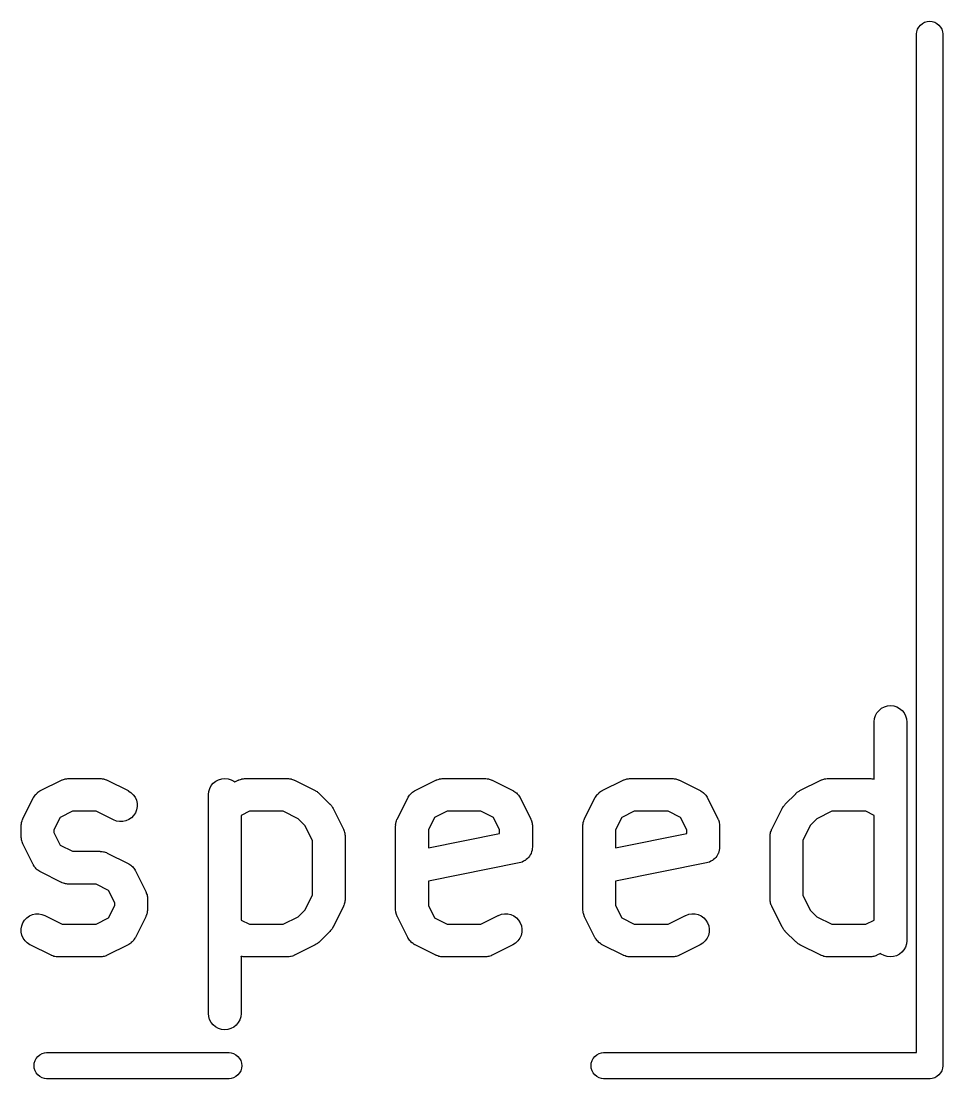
# Model space of a CAD drawing. Extents: x 20 to 116, y -135 to -16.
# Drawn here: x 68.711 to 72.93, y -63.515 to -58.675 of the extents above; entities that cross this region are included whole.
import ezdxf

# ---------------------------------------------------------------- set-up
doc = ezdxf.new("R2010")
doc.units = 0
doc.layers.add('BLACK', color=7, linetype='CONTINUOUS')

msp = doc.modelspace()

# ---------------------------------------------------------------- linework, layer by layer
at = {"layer": 'BLACK', "linetype": 'Continuous'}
for p, q in [((72.8109, -58.7232), (72.8143, -58.7119)), ((72.8143, -58.7119), (72.8199, -58.7015)), ((72.8199, -58.7015), (72.8274, -58.6924)), ((72.8274, -58.6924), (72.8365, -58.6849)), ((72.8365, -58.6849), (72.8469, -58.6793)), ((72.8469, -58.6793), (72.8582, -58.6759)), ((72.8582, -58.6759), (72.87, -58.6747)), ((72.87, -58.6747), (72.8818, -58.6759)), ((72.8818, -58.6759), (72.8931, -58.6793)), ((72.8931, -58.6793), (72.9035, -58.6849)), ((72.9035, -58.6849), (72.9126, -58.6924)), ((72.9126, -58.6924), (72.9201, -58.7015)), ((72.9201, -58.7015), (72.9257, -58.7119)), ((72.9257, -58.7119), (72.9291, -58.7232)), ((72.81, -58.7321), (72.8109, -58.7232)), ((72.81, -63.395), (72.81, -58.7321)), ((72.9291, -58.7232), (72.93, -58.7321)), ((72.93, -58.7321), (72.93, -63.4521)), ((72.6494, -61.8196), (72.6624, -61.8128)), ((72.6624, -61.8128), (72.6764, -61.8087)), ((72.6764, -61.8087), (72.691, -61.8074)), ((72.691, -61.8074), (72.7056, -61.8089)), ((72.7056, -61.8089), (72.7195, -61.8132)), ((72.7195, -61.8132), (72.7324, -61.8202)), ((72.6171, -61.8668), (72.6215, -61.8528)), ((72.6215, -61.8528), (72.6286, -61.84)), ((72.6286, -61.84), (72.638, -61.8288)), ((72.638, -61.8288), (72.6494, -61.8196)), ((72.7324, -61.8202), (72.7437, -61.8295)), ((72.7437, -61.8295), (72.7529, -61.8409)), ((72.7529, -61.8409), (72.7598, -61.8538)), ((72.7598, -61.8538), (72.764, -61.8678)), ((72.6155, -61.8813), (72.6171, -61.8668)), ((72.6155, -61.8824), (72.6155, -61.8813)), ((72.6155, -62.1435), (72.6155, -61.8824)), ((72.764, -61.8678), (72.7655, -61.8824)), ((72.7655, -61.8824), (72.7655, -62.8824)), ((68.7998, -62.1963), (68.895, -62.1486)), ((68.895, -62.1486), (68.896, -62.1482)), ((68.896, -62.1482), (68.898, -62.1474)), ((68.898, -62.1474), (68.9, -62.1464)), ((68.9, -62.1464), (68.9049, -62.1449)), ((68.9049, -62.1449), (68.9097, -62.1431)), ((68.9097, -62.1431), (68.9119, -62.1428)), ((68.9119, -62.1428), (68.914, -62.1421)), ((68.914, -62.1421), (68.9191, -62.1416)), ((68.9191, -62.1416), (68.9242, -62.1408)), ((68.9242, -62.1408), (68.9264, -62.1409)), ((68.9264, -62.1409), (68.9286, -62.1407)), ((68.9286, -62.1407), (69.0714, -62.1407)), ((69.0714, -62.1407), (69.0725, -62.1407)), ((69.0725, -62.1407), (69.0747, -62.141)), ((69.0747, -62.141), (69.0769, -62.1409)), ((69.0769, -62.1409), (69.0819, -62.1418)), ((69.0819, -62.1418), (69.087, -62.1424)), ((69.087, -62.1424), (69.0891, -62.143)), ((69.0891, -62.143), (69.0913, -62.1434)), ((69.0913, -62.1434), (69.0961, -62.1452)), ((69.0961, -62.1452), (69.101, -62.1468)), ((69.101, -62.1468), (69.1029, -62.1478)), ((69.1029, -62.1478), (69.105, -62.1486)), ((69.105, -62.1486), (69.2002, -62.1963)), ((69.5904, -62.1621), (69.6018, -62.153)), ((69.6018, -62.153), (69.6148, -62.1462)), ((69.6148, -62.1462), (69.6288, -62.142)), ((69.6288, -62.142), (69.6434, -62.1407)), ((69.6434, -62.1407), (69.6579, -62.1422)), ((69.6579, -62.1422), (69.6719, -62.1466)), ((69.6719, -62.1466), (69.6848, -62.1535)), ((69.6885, -62.1566), (69.7046, -62.1486)), ((69.7046, -62.1486), (69.7055, -62.1482)), ((69.7055, -62.1482), (69.7076, -62.1474)), ((69.7076, -62.1474), (69.7095, -62.1464)), ((69.7095, -62.1464), (69.7144, -62.1449)), ((69.7144, -62.1449), (69.7192, -62.1431)), ((69.7192, -62.1431), (69.7214, -62.1428)), ((69.7214, -62.1428), (69.7235, -62.1421)), ((69.7235, -62.1421), (69.7286, -62.1416)), ((69.7286, -62.1416), (69.7337, -62.1408)), ((69.7337, -62.1408), (69.7359, -62.1409)), ((69.7359, -62.1409), (69.7381, -62.1407)), ((69.7381, -62.1407), (69.9286, -62.1407)), ((69.9286, -62.1407), (69.9296, -62.1407)), ((69.9296, -62.1407), (69.9318, -62.141)), ((69.9318, -62.141), (69.934, -62.1409)), ((69.934, -62.1409), (69.9391, -62.1418)), ((69.9391, -62.1418), (69.9442, -62.1424)), ((69.9442, -62.1424), (69.9463, -62.143)), ((69.9463, -62.143), (69.9484, -62.1434)), ((69.9484, -62.1434), (69.9532, -62.1452)), ((69.9532, -62.1452), (69.9581, -62.1468)), ((69.9581, -62.1468), (69.9601, -62.1478)), ((69.9601, -62.1478), (69.9621, -62.1486)), ((69.9621, -62.1486), (70.0573, -62.1963)), ((70.5141, -62.1963), (70.6093, -62.1486)), ((70.6093, -62.1486), (70.6103, -62.1482)), ((70.6103, -62.1482), (70.6123, -62.1474)), ((70.6123, -62.1474), (70.6143, -62.1464)), ((70.6143, -62.1464), (70.6192, -62.1449)), ((70.6192, -62.1449), (70.624, -62.1431)), ((70.624, -62.1431), (70.6262, -62.1428)), ((70.6262, -62.1428), (70.6283, -62.1421)), ((70.6283, -62.1421), (70.6334, -62.1416)), ((70.6334, -62.1416), (70.6385, -62.1408)), ((70.6385, -62.1408), (70.6407, -62.1409)), ((70.6407, -62.1409), (70.6429, -62.1407)), ((70.6429, -62.1407), (70.8333, -62.1407)), ((70.8333, -62.1407), (70.8344, -62.1407)), ((70.8344, -62.1407), (70.8366, -62.141)), ((70.8366, -62.141), (70.8388, -62.1409)), ((70.8388, -62.1409), (70.8438, -62.1418)), ((70.8438, -62.1418), (70.8489, -62.1424)), ((70.8489, -62.1424), (70.851, -62.143)), ((70.851, -62.143), (70.8532, -62.1434)), ((70.8532, -62.1434), (70.858, -62.1452)), ((70.858, -62.1452), (70.8629, -62.1468)), ((70.8629, -62.1468), (70.8648, -62.1478)), ((70.8648, -62.1478), (70.8669, -62.1486)), ((70.8669, -62.1486), (70.9621, -62.1963)), ((71.3712, -62.1963), (71.4665, -62.1486)), ((71.4665, -62.1486), (71.4674, -62.1482)), ((71.4674, -62.1482), (71.4695, -62.1474)), ((71.4695, -62.1474), (71.4714, -62.1464)), ((71.4714, -62.1464), (71.4763, -62.1449)), ((71.4763, -62.1449), (71.4811, -62.1431)), ((71.4811, -62.1431), (71.4833, -62.1428)), ((71.4833, -62.1428), (71.4854, -62.1421)), ((71.4854, -62.1421), (71.4905, -62.1416)), ((71.4905, -62.1416), (71.4956, -62.1408)), ((71.4956, -62.1408), (71.4978, -62.1409)), ((71.4978, -62.1409), (71.5, -62.1407)), ((71.5, -62.1407), (71.6905, -62.1407)), ((71.6905, -62.1407), (71.6915, -62.1407)), ((71.6915, -62.1407), (71.6937, -62.141)), ((71.6937, -62.141), (71.6959, -62.1409)), ((71.6959, -62.1409), (71.701, -62.1418)), ((71.701, -62.1418), (71.7061, -62.1424)), ((71.7061, -62.1424), (71.7082, -62.143)), ((71.7082, -62.143), (71.7103, -62.1434)), ((71.7103, -62.1434), (71.7151, -62.1452)), ((71.7151, -62.1452), (71.72, -62.1468)), ((71.72, -62.1468), (71.722, -62.1478)), ((71.722, -62.1478), (71.724, -62.1486)), ((71.724, -62.1486), (71.8193, -62.1963)), ((72.276, -62.1963), (72.3712, -62.1486)), ((72.3712, -62.1486), (72.3722, -62.1482)), ((72.3722, -62.1482), (72.3742, -62.1474)), ((72.3742, -62.1474), (72.3762, -62.1464)), ((72.3762, -62.1464), (72.3811, -62.1449)), ((72.3811, -62.1449), (72.3859, -62.1431)), ((72.3859, -62.1431), (72.3881, -62.1428)), ((72.3881, -62.1428), (72.3902, -62.1421)), ((72.3902, -62.1421), (72.3953, -62.1416)), ((72.3953, -62.1416), (72.4004, -62.1408)), ((72.4004, -62.1408), (72.4026, -62.1409)), ((72.4026, -62.1409), (72.4048, -62.1407)), ((72.4048, -62.1407), (72.5952, -62.1407)), ((72.5952, -62.1407), (72.5963, -62.1407)), ((72.5963, -62.1407), (72.5985, -62.141)), ((72.5985, -62.141), (72.6007, -62.1409)), ((72.6007, -62.1409), (72.6057, -62.1418)), ((72.6057, -62.1418), (72.6108, -62.1424)), ((72.6108, -62.1424), (72.6129, -62.143)), ((72.6129, -62.143), (72.6151, -62.1434)), ((72.6151, -62.1434), (72.6155, -62.1435)), ((68.7874, -62.204), (68.7922, -62.201)), ((68.7922, -62.201), (68.7969, -62.1978)), ((68.7969, -62.1978), (68.7984, -62.1971)), ((68.7984, -62.1971), (68.7998, -62.1963)), ((69.2002, -62.1963), (69.2011, -62.1967)), ((69.2011, -62.1967), (69.2134, -62.2047)), ((69.5679, -62.2147), (69.5695, -62.2001)), ((69.5695, -62.2001), (69.5739, -62.1862)), ((69.5739, -62.1862), (69.581, -62.1733)), ((69.581, -62.1733), (69.5904, -62.1621)), ((69.6848, -62.1535), (69.6885, -62.1566)), ((70.0573, -62.1963), (70.0583, -62.1967)), ((70.0583, -62.1967), (70.0618, -62.199)), ((70.0618, -62.199), (70.0655, -62.201)), ((70.0655, -62.201), (70.0679, -62.203)), ((70.5017, -62.204), (70.5065, -62.201)), ((70.5065, -62.201), (70.5112, -62.1978)), ((70.5112, -62.1978), (70.5127, -62.1971)), ((70.5127, -62.1971), (70.5141, -62.1963)), ((70.9621, -62.1963), (70.963, -62.1967)), ((70.963, -62.1967), (70.9644, -62.1976)), ((70.9644, -62.1976), (70.9659, -62.1983)), ((70.9659, -62.1983), (70.9705, -62.2016)), ((70.9705, -62.2016), (70.9753, -62.2047)), ((71.3588, -62.204), (71.3637, -62.201)), ((71.3637, -62.201), (71.3684, -62.1978)), ((71.3684, -62.1978), (71.3699, -62.1971)), ((71.3699, -62.1971), (71.3712, -62.1963)), ((71.8193, -62.1963), (71.8202, -62.1967)), ((71.8202, -62.1967), (71.8216, -62.1976)), ((71.8216, -62.1976), (71.823, -62.1983)), ((71.823, -62.1983), (71.8277, -62.2016)), ((71.8277, -62.2016), (71.8325, -62.2047)), ((72.2662, -62.2024), (72.2687, -62.2004)), ((72.2687, -62.2004), (72.2724, -62.1985)), ((72.2724, -62.1985), (72.276, -62.1963)), ((68.7186, -62.325), (68.7663, -62.2298)), ((68.7663, -62.2298), (68.7667, -62.2289)), ((68.7667, -62.2289), (68.7676, -62.2275)), ((68.7676, -62.2275), (68.7683, -62.226)), ((68.7683, -62.226), (68.7716, -62.2214)), ((68.7716, -62.2214), (68.7747, -62.2166)), ((68.7747, -62.2166), (68.7758, -62.2154)), ((68.7758, -62.2154), (68.7768, -62.2141)), ((68.7768, -62.2141), (68.7809, -62.2102)), ((68.7809, -62.2102), (68.7849, -62.2061)), ((68.7849, -62.2061), (68.7862, -62.2052)), ((68.7862, -62.2052), (68.7874, -62.204)), ((69.2134, -62.2047), (69.2239, -62.2149)), ((69.2239, -62.2149), (69.2322, -62.2269)), ((69.2322, -62.2269), (69.2381, -62.2404)), ((69.2381, -62.2404), (69.2412, -62.2547)), ((69.5679, -62.2157), (69.5679, -62.2147)), ((69.5679, -63.2157), (69.5679, -62.2157)), ((70.0679, -62.203), (70.0706, -62.2047)), ((70.0706, -62.2047), (70.0736, -62.2076)), ((70.0736, -62.2076), (70.0768, -62.2103)), ((70.0768, -62.2103), (70.1245, -62.2579)), ((70.4329, -62.325), (70.4805, -62.2298)), ((70.4805, -62.2298), (70.481, -62.2289)), ((70.481, -62.2289), (70.4819, -62.2275)), ((70.4819, -62.2275), (70.4826, -62.226)), ((70.4826, -62.226), (70.4859, -62.2214)), ((70.4859, -62.2214), (70.489, -62.2166)), ((70.489, -62.2166), (70.4901, -62.2154)), ((70.4901, -62.2154), (70.491, -62.2141)), ((70.491, -62.2141), (70.4952, -62.2102)), ((70.4952, -62.2102), (70.4992, -62.2061)), ((70.4992, -62.2061), (70.5005, -62.2052)), ((70.5005, -62.2052), (70.5017, -62.204)), ((70.9753, -62.2047), (70.9765, -62.2058)), ((70.9765, -62.2058), (70.9778, -62.2068)), ((70.9778, -62.2068), (70.9817, -62.2109)), ((70.9817, -62.2109), (70.9858, -62.2149)), ((70.9858, -62.2149), (70.9867, -62.2162)), ((70.9867, -62.2162), (70.9879, -62.2174)), ((70.9879, -62.2174), (70.9909, -62.2222)), ((70.9909, -62.2222), (70.9941, -62.2269)), ((70.9941, -62.2269), (70.9948, -62.2284)), ((70.9948, -62.2284), (70.9957, -62.2298)), ((70.9957, -62.2298), (71.0433, -62.325)), ((71.2901, -62.325), (71.3377, -62.2298)), ((71.3377, -62.2298), (71.3382, -62.2289)), ((71.3382, -62.2289), (71.339, -62.2275)), ((71.339, -62.2275), (71.3397, -62.226)), ((71.3397, -62.226), (71.343, -62.2214)), ((71.343, -62.2214), (71.3461, -62.2166)), ((71.3461, -62.2166), (71.3472, -62.2154)), ((71.3472, -62.2154), (71.3482, -62.2141)), ((71.3482, -62.2141), (71.3523, -62.2102)), ((71.3523, -62.2102), (71.3563, -62.2061)), ((71.3563, -62.2061), (71.3576, -62.2052)), ((71.3576, -62.2052), (71.3588, -62.204)), ((71.8325, -62.2047), (71.8336, -62.2058)), ((71.8336, -62.2058), (71.835, -62.2068)), ((71.835, -62.2068), (71.8389, -62.2109)), ((71.8389, -62.2109), (71.843, -62.2149)), ((71.843, -62.2149), (71.8439, -62.2162)), ((71.8439, -62.2162), (71.845, -62.2174)), ((71.845, -62.2174), (71.848, -62.2222)), ((71.848, -62.2222), (71.8513, -62.2269)), ((71.8513, -62.2269), (71.8519, -62.2284)), ((71.8519, -62.2284), (71.8528, -62.2298)), ((71.8528, -62.2298), (71.9004, -62.325)), ((72.2089, -62.2579), (72.2565, -62.2103)), ((72.2565, -62.2103), (72.2572, -62.2096)), ((72.2572, -62.2096), (72.2605, -62.2069)), ((72.2605, -62.2069), (72.2636, -62.204)), ((72.2636, -62.204), (72.2662, -62.2024)), ((68.9463, -62.2907), (68.8892, -62.3192)), ((69.0537, -62.2907), (68.9463, -62.2907)), ((69.1331, -62.3304), (69.0537, -62.2907)), ((69.2335, -62.2973), (69.2256, -62.3097)), ((69.2388, -62.2837), (69.2335, -62.2973)), ((69.2414, -62.2693), (69.2388, -62.2837)), ((69.2412, -62.2547), (69.2414, -62.2693)), ((69.7558, -62.2907), (69.7179, -62.3097)), ((69.9109, -62.2907), (69.7558, -62.2907)), ((69.9794, -62.325), (69.9109, -62.2907)), ((70.1245, -62.2579), (70.1252, -62.2587)), ((70.1252, -62.2587), (70.1278, -62.262)), ((70.1278, -62.262), (70.1307, -62.265)), ((70.1307, -62.265), (70.1324, -62.2677)), ((70.1324, -62.2677), (70.1343, -62.2701)), ((70.1343, -62.2701), (70.1363, -62.2738)), ((70.1363, -62.2738), (70.1385, -62.2774)), ((70.1385, -62.2774), (70.1861, -62.3726)), ((70.6606, -62.2907), (70.6035, -62.3192)), ((70.8156, -62.2907), (70.6606, -62.2907)), ((70.8727, -62.3192), (70.8156, -62.2907)), ((71.5177, -62.2907), (71.4607, -62.3192)), ((71.6728, -62.2907), (71.5177, -62.2907)), ((71.7298, -62.3192), (71.6728, -62.2907)), ((72.1472, -62.3726), (72.1948, -62.2774)), ((72.1948, -62.2774), (72.1953, -62.2765)), ((72.1953, -62.2765), (72.1976, -62.2729)), ((72.1976, -62.2729), (72.1996, -62.2692)), ((72.1996, -62.2692), (72.2016, -62.2668)), ((72.2016, -62.2668), (72.2033, -62.2642)), ((72.2033, -62.2642), (72.2062, -62.2612)), ((72.2062, -62.2612), (72.2089, -62.2579)), ((72.4225, -62.2907), (72.3539, -62.325)), ((72.5775, -62.2907), (72.4225, -62.2907)), ((72.6155, -62.3097), (72.5775, -62.2907)), ((68.7118, -62.3481), (68.7124, -62.343)), ((68.7124, -62.343), (68.713, -62.3409)), ((68.713, -62.3409), (68.7134, -62.3387)), ((68.7134, -62.3387), (68.7152, -62.3339)), ((68.7152, -62.3339), (68.7168, -62.329)), ((68.7168, -62.329), (68.7178, -62.3271)), ((68.7178, -62.3271), (68.7186, -62.325)), ((68.8892, -62.3192), (68.8607, -62.3763)), ((69.1468, -62.3357), (69.1331, -62.3304)), ((69.1612, -62.3381), (69.1468, -62.3357)), ((69.1759, -62.3378), (69.1612, -62.3381)), ((69.1901, -62.3346), (69.1759, -62.3378)), ((69.2035, -62.3287), (69.1901, -62.3346)), ((69.2155, -62.3202), (69.2035, -62.3287)), ((69.2256, -62.3097), (69.2155, -62.3202)), ((69.7179, -62.3097), (69.7179, -62.7884)), ((70.0098, -62.3554), (69.9794, -62.325)), ((70.4261, -62.3481), (70.4266, -62.343)), ((70.4266, -62.343), (70.4273, -62.3409)), ((70.4273, -62.3409), (70.4277, -62.3387)), ((70.4277, -62.3387), (70.4295, -62.3339)), ((70.4295, -62.3339), (70.4311, -62.329)), ((70.4311, -62.329), (70.4321, -62.3271)), ((70.4321, -62.3271), (70.4329, -62.325)), ((70.6035, -62.3192), (70.575, -62.3763)), ((70.9012, -62.3763), (70.8727, -62.3192)), ((71.0433, -62.325), (71.0437, -62.326)), ((71.0437, -62.326), (71.0445, -62.328)), ((71.0445, -62.328), (71.0455, -62.33)), ((71.0455, -62.33), (71.047, -62.3349)), ((71.047, -62.3349), (71.0488, -62.3397)), ((71.0488, -62.3397), (71.0491, -62.3419)), ((71.0491, -62.3419), (71.0498, -62.344)), ((71.0498, -62.344), (71.0503, -62.3491)), ((71.2832, -62.3481), (71.2838, -62.343)), ((71.2838, -62.343), (71.2844, -62.3409)), ((71.2844, -62.3409), (71.2848, -62.3387)), ((71.2848, -62.3387), (71.2867, -62.3339)), ((71.2867, -62.3339), (71.2882, -62.329)), ((71.2882, -62.329), (71.2893, -62.3271)), ((71.2893, -62.3271), (71.2901, -62.325)), ((71.4607, -62.3192), (71.4321, -62.3763)), ((71.7583, -62.3763), (71.7298, -62.3192)), ((71.9004, -62.325), (71.9009, -62.326)), ((71.9009, -62.326), (71.9016, -62.328)), ((71.9016, -62.328), (71.9027, -62.33)), ((71.9027, -62.33), (71.9042, -62.3349)), ((71.9042, -62.3349), (71.9059, -62.3397)), ((71.9059, -62.3397), (71.9063, -62.3419)), ((71.9063, -62.3419), (71.9069, -62.344)), ((71.9069, -62.344), (71.9074, -62.3491)), ((72.3539, -62.325), (72.3235, -62.3554)), ((72.6155, -62.7884), (72.6155, -62.3097)), ((68.7107, -62.3575), (68.711, -62.3553)), ((68.7107, -62.3586), (68.7107, -62.3575)), ((68.7107, -62.4062), (68.7107, -62.3586)), ((68.7109, -62.3531), (68.7118, -62.3481)), ((68.711, -62.3553), (68.7109, -62.3531)), ((68.8607, -62.3763), (68.8607, -62.3885)), ((68.8607, -62.3885), (68.8892, -62.4455)), ((70.044, -62.4239), (70.0098, -62.3554)), ((70.1861, -62.3726), (70.1866, -62.3736)), ((70.1866, -62.3736), (70.1874, -62.3757)), ((70.1874, -62.3757), (70.1884, -62.3776)), ((70.1884, -62.3776), (70.1899, -62.3825)), ((70.1899, -62.3825), (70.1916, -62.3873)), ((70.1916, -62.3873), (70.192, -62.3895)), ((70.192, -62.3895), (70.1926, -62.3916)), ((70.1926, -62.3916), (70.1931, -62.3967)), ((70.425, -62.3575), (70.4253, -62.3553)), ((70.425, -62.3586), (70.425, -62.3575)), ((70.425, -62.7395), (70.425, -62.3586)), ((70.4252, -62.3531), (70.4261, -62.3481)), ((70.4253, -62.3553), (70.4252, -62.3531)), ((70.575, -62.3763), (70.575, -62.4576)), ((70.575, -62.4576), (70.9012, -62.3923)), ((70.9012, -62.3923), (70.9012, -62.3763)), ((71.0503, -62.3491), (71.0511, -62.3542)), ((71.0511, -62.3542), (71.051, -62.3564)), ((71.051, -62.3564), (71.0512, -62.3586)), ((71.0512, -62.3586), (71.0512, -62.4538)), ((71.2821, -62.3575), (71.2824, -62.3553)), ((71.2821, -62.3586), (71.2821, -62.3575)), ((71.2821, -62.7395), (71.2821, -62.3586)), ((71.2823, -62.3531), (71.2832, -62.3481)), ((71.2824, -62.3553), (71.2823, -62.3531)), ((71.4321, -62.3763), (71.4321, -62.4576)), ((71.4321, -62.4576), (71.7583, -62.3923)), ((71.7583, -62.3923), (71.7583, -62.3763)), ((71.9074, -62.3491), (71.9082, -62.3542)), ((71.9082, -62.3542), (71.9081, -62.3564)), ((71.9081, -62.3564), (71.9083, -62.3586)), ((71.9083, -62.3586), (71.9083, -62.4538)), ((72.1404, -62.3957), (72.1409, -62.3906)), ((72.1409, -62.3906), (72.1416, -62.3885)), ((72.1416, -62.3885), (72.142, -62.3863)), ((72.142, -62.3863), (72.1438, -62.3815)), ((72.1438, -62.3815), (72.1453, -62.3766)), ((72.1453, -62.3766), (72.1464, -62.3747)), ((72.1464, -62.3747), (72.1472, -62.3726)), ((72.3235, -62.3554), (72.2893, -62.4239)), ((68.7109, -62.4084), (68.7107, -62.4062)), ((68.7108, -62.4106), (68.7109, -62.4084)), ((68.7116, -62.4156), (68.7108, -62.4106)), ((68.7121, -62.4208), (68.7116, -62.4156)), ((68.7128, -62.4229), (68.7121, -62.4208)), ((68.7131, -62.4251), (68.7128, -62.4229)), ((68.7149, -62.4299), (68.7131, -62.4251)), ((68.7164, -62.4348), (68.7149, -62.4299)), ((68.7174, -62.4367), (68.7164, -62.4348)), ((68.7182, -62.4388), (68.7174, -62.4367)), ((68.7186, -62.4397), (68.7182, -62.4388)), ((68.7663, -62.535), (68.7186, -62.4397)), ((70.044, -62.6742), (70.044, -62.4239)), ((70.1931, -62.3967), (70.1939, -62.4018)), ((70.1939, -62.4018), (70.1938, -62.404)), ((70.1938, -62.404), (70.194, -62.4062)), ((70.194, -62.4062), (70.194, -62.6919)), ((72.1393, -62.4051), (72.1395, -62.4029)), ((72.1393, -62.4062), (72.1393, -62.4051)), ((72.1393, -62.6919), (72.1393, -62.4062)), ((72.1395, -62.4007), (72.1404, -62.3957)), ((72.1395, -62.4029), (72.1395, -62.4007)), ((72.2893, -62.4239), (72.2893, -62.6742)), ((68.8892, -62.4455), (68.9463, -62.474)), ((68.9463, -62.474), (69.0714, -62.474)), ((69.0714, -62.474), (69.0725, -62.4741)), ((69.0725, -62.4741), (69.0747, -62.4743)), ((69.0747, -62.4743), (69.0769, -62.4742)), ((69.0769, -62.4742), (69.0819, -62.4751)), ((69.0819, -62.4751), (69.087, -62.4757)), ((69.087, -62.4757), (69.0891, -62.4764)), ((69.0891, -62.4764), (69.0913, -62.4767)), ((69.0913, -62.4767), (69.0961, -62.4786)), ((69.0961, -62.4786), (69.101, -62.4801)), ((69.101, -62.4801), (69.1029, -62.4812)), ((69.1029, -62.4812), (69.105, -62.482)), ((69.105, -62.482), (69.2002, -62.5296)), ((71.0417, -62.4895), (71.0384, -62.4956)), ((71.0451, -62.4834), (71.0417, -62.4895)), ((71.0452, -62.483), (71.0451, -62.4834)), ((71.0454, -62.4827), (71.0452, -62.483)), ((71.0474, -62.4761), (71.0454, -62.4827)), ((71.0496, -62.4694), (71.0474, -62.4761)), ((71.0497, -62.4687), (71.0496, -62.4691)), ((71.0496, -62.4691), (71.0496, -62.4694)), ((71.0504, -62.4618), (71.0497, -62.4687)), ((71.0512, -62.4549), (71.0504, -62.4618)), ((71.0512, -62.4538), (71.0512, -62.4542)), ((71.0512, -62.4542), (71.0512, -62.4542)), ((71.0512, -62.4542), (71.0512, -62.4542)), ((71.0512, -62.4542), (71.0512, -62.4549)), ((71.8989, -62.4895), (71.8956, -62.4956)), ((71.9023, -62.4834), (71.8989, -62.4895)), ((71.9024, -62.483), (71.9023, -62.4834)), ((71.9025, -62.4827), (71.9024, -62.483)), ((71.9046, -62.4761), (71.9025, -62.4827)), ((71.9067, -62.4694), (71.9046, -62.4761)), ((71.9068, -62.4687), (71.9067, -62.4691)), ((71.9067, -62.4691), (71.9067, -62.4694)), ((71.9075, -62.4618), (71.9068, -62.4687)), ((71.9083, -62.4549), (71.9075, -62.4618)), ((71.9083, -62.4538), (71.9083, -62.4542)), ((71.9083, -62.4542), (71.9083, -62.4542)), ((71.9083, -62.4542), (71.9083, -62.4542)), ((71.9083, -62.4542), (71.9083, -62.4549)), ((68.7671, -62.5363), (68.7663, -62.535)), ((68.7678, -62.5378), (68.7671, -62.5363)), ((68.771, -62.5425), (68.7678, -62.5378)), ((69.2002, -62.5296), (69.2011, -62.5301)), ((69.2011, -62.5301), (69.2025, -62.5309)), ((69.2025, -62.5309), (69.204, -62.5316)), ((69.204, -62.5316), (69.2086, -62.5349)), ((69.2086, -62.5349), (69.2134, -62.538)), ((69.2134, -62.538), (69.2146, -62.5392)), ((69.2146, -62.5392), (69.2159, -62.5401)), ((69.2159, -62.5401), (69.2198, -62.5442)), ((70.9909, -62.5274), (70.575, -62.6105)), ((70.9976, -62.5253), (70.9909, -62.5274)), ((71.0043, -62.5233), (70.9976, -62.5253)), ((71.0046, -62.5232), (71.0043, -62.5233)), ((71.0049, -62.5231), (71.0046, -62.5232)), ((71.0111, -62.5198), (71.0049, -62.5231)), ((71.0173, -62.5166), (71.0111, -62.5198)), ((71.0175, -62.5164), (71.0173, -62.5166)), ((71.0178, -62.5162), (71.0175, -62.5164)), ((71.0232, -62.5118), (71.0178, -62.5162)), ((71.0287, -62.5074), (71.0232, -62.5118)), ((71.0289, -62.5071), (71.0287, -62.5074)), ((71.0291, -62.5069), (71.0289, -62.5071)), ((71.0335, -62.5016), (71.0291, -62.5069)), ((71.0381, -62.4962), (71.0335, -62.5016)), ((71.0382, -62.4959), (71.0381, -62.4962)), ((71.0384, -62.4956), (71.0382, -62.4959)), ((71.848, -62.5274), (71.4321, -62.6105)), ((71.8547, -62.5253), (71.848, -62.5274)), ((71.8614, -62.5233), (71.8547, -62.5253)), ((71.8617, -62.5232), (71.8614, -62.5233)), ((71.862, -62.5231), (71.8617, -62.5232)), ((71.8682, -62.5198), (71.862, -62.5231)), ((71.8744, -62.5166), (71.8682, -62.5198)), ((71.8747, -62.5164), (71.8744, -62.5166)), ((71.875, -62.5162), (71.8747, -62.5164)), ((71.8804, -62.5118), (71.875, -62.5162)), ((71.8858, -62.5074), (71.8804, -62.5118)), ((71.886, -62.5071), (71.8858, -62.5074)), ((71.8863, -62.5069), (71.886, -62.5071)), ((71.8907, -62.5016), (71.8863, -62.5069)), ((71.8952, -62.4962), (71.8907, -62.5016)), ((71.8954, -62.4959), (71.8952, -62.4962)), ((71.8956, -62.4956), (71.8954, -62.4959)), ((68.774, -62.5474), (68.771, -62.5425)), ((68.7752, -62.5485), (68.774, -62.5474)), ((68.7761, -62.5499), (68.7752, -62.5485)), ((68.7802, -62.5538), (68.7761, -62.5499)), ((68.7841, -62.558), (68.7802, -62.5538)), ((68.7854, -62.5589), (68.7841, -62.558)), ((68.7866, -62.5601), (68.7854, -62.5589)), ((68.7914, -62.5632), (68.7866, -62.5601)), ((68.796, -62.5665), (68.7914, -62.5632)), ((68.7975, -62.5671), (68.796, -62.5665)), ((68.7989, -62.568), (68.7975, -62.5671)), ((68.7998, -62.5685), (68.7989, -62.568)), ((68.895, -62.6161), (68.7998, -62.5685)), ((69.2198, -62.5442), (69.2239, -62.5482)), ((69.2239, -62.5482), (69.2248, -62.5496)), ((69.2248, -62.5496), (69.226, -62.5507)), ((69.226, -62.5507), (69.229, -62.5556)), ((69.229, -62.5556), (69.2322, -62.5603)), ((69.2322, -62.5603), (69.2329, -62.5618)), ((69.2329, -62.5618), (69.2337, -62.5631)), ((69.2337, -62.5631), (69.2814, -62.6584)), ((68.8971, -62.6169), (68.895, -62.6161)), ((68.899, -62.618), (68.8971, -62.6169)), ((68.9039, -62.6195), (68.899, -62.618)), ((68.9087, -62.6214), (68.9039, -62.6195)), ((68.9109, -62.6217), (68.9087, -62.6214)), ((68.913, -62.6224), (68.9109, -62.6217)), ((68.9181, -62.623), (68.913, -62.6224)), ((68.9231, -62.6238), (68.9181, -62.623)), ((68.9253, -62.6238), (68.9231, -62.6238)), ((68.9275, -62.624), (68.9253, -62.6238)), ((68.9286, -62.624), (68.9275, -62.624)), ((69.0537, -62.624), (68.9286, -62.624)), ((69.1108, -62.6526), (69.0537, -62.624)), ((70.575, -62.6105), (70.575, -62.7218)), ((71.4321, -62.6105), (71.4321, -62.7218)), ((69.1393, -62.7096), (69.1108, -62.6526)), ((69.2814, -62.6584), (69.2818, -62.6593)), ((69.2818, -62.6593), (69.2826, -62.6614)), ((69.2826, -62.6614), (69.2836, -62.6633)), ((69.2836, -62.6633), (69.2851, -62.6682)), ((69.2851, -62.6682), (69.2869, -62.673)), ((69.2869, -62.673), (69.2872, -62.6752)), ((69.2872, -62.6752), (69.2879, -62.6773)), ((69.2879, -62.6773), (69.2884, -62.6824)), ((69.2884, -62.6824), (69.2892, -62.6875)), ((70.0098, -62.7427), (70.044, -62.6742)), ((72.2893, -62.6742), (72.3235, -62.7427)), ((69.1108, -62.7789), (69.1393, -62.7218)), ((69.1393, -62.7218), (69.1393, -62.7096)), ((69.2892, -62.6875), (69.2891, -62.6897)), ((69.2891, -62.6897), (69.2893, -62.6919)), ((69.2893, -62.6919), (69.2893, -62.7395)), ((70.1861, -62.7254), (70.1385, -62.8207)), ((70.1869, -62.7234), (70.1861, -62.7254)), ((70.188, -62.7214), (70.1869, -62.7234)), ((70.1895, -62.7166), (70.188, -62.7214)), ((70.1914, -62.7118), (70.1895, -62.7166)), ((70.1917, -62.7096), (70.1914, -62.7118)), ((70.1924, -62.7075), (70.1917, -62.7096)), ((70.193, -62.7024), (70.1924, -62.7075)), ((70.1938, -62.6974), (70.193, -62.7024)), ((70.194, -62.693), (70.1938, -62.6951)), ((70.1938, -62.6951), (70.1938, -62.6974)), ((70.194, -62.6919), (70.194, -62.693)), ((70.575, -62.7218), (70.6035, -62.7789)), ((71.4321, -62.7218), (71.4607, -62.7789)), ((72.1395, -62.6941), (72.1393, -62.6919)), ((72.1394, -62.6963), (72.1395, -62.6941)), ((72.1402, -62.7014), (72.1394, -62.6963)), ((72.1407, -62.7065), (72.1402, -62.7014)), ((72.1414, -62.7086), (72.1407, -62.7065)), ((72.1417, -62.7108), (72.1414, -62.7086)), ((72.1435, -62.7156), (72.1417, -62.7108)), ((72.1449, -62.7205), (72.1435, -62.7156)), ((72.146, -62.7224), (72.1449, -62.7205)), ((72.1467, -62.7245), (72.146, -62.7224)), ((72.1472, -62.7254), (72.1467, -62.7245)), ((72.1948, -62.8207), (72.1472, -62.7254)), ((68.7267, -62.7884), (68.7369, -62.7778)), ((68.7369, -62.7778), (68.7489, -62.7694)), ((68.7489, -62.7694), (68.7622, -62.7635)), ((68.7622, -62.7635), (68.7765, -62.7603)), ((68.7765, -62.7603), (68.7912, -62.76)), ((68.7912, -62.76), (68.8056, -62.7624)), ((68.8056, -62.7624), (68.8193, -62.7677)), ((68.8193, -62.7677), (68.8987, -62.8074)), ((69.0537, -62.8074), (69.1108, -62.7789)), ((69.2814, -62.7731), (69.2337, -62.8683)), ((69.2822, -62.771), (69.2814, -62.7731)), ((69.2832, -62.7691), (69.2822, -62.771)), ((69.2848, -62.7642), (69.2832, -62.7691)), ((69.2866, -62.7594), (69.2848, -62.7642)), ((69.287, -62.7572), (69.2866, -62.7594)), ((69.2876, -62.7551), (69.287, -62.7572)), ((69.2882, -62.75), (69.2876, -62.7551)), ((69.2891, -62.745), (69.2882, -62.75)), ((69.2893, -62.7406), (69.289, -62.7428)), ((69.289, -62.7428), (69.2891, -62.745)), ((69.2893, -62.7395), (69.2893, -62.7406)), ((69.9109, -62.8074), (69.9794, -62.7731)), ((69.9794, -62.7731), (70.0098, -62.7427)), ((70.4252, -62.7417), (70.425, -62.7395)), ((70.4251, -62.7439), (70.4252, -62.7417)), ((70.4259, -62.749), (70.4251, -62.7439)), ((70.4264, -62.7541), (70.4259, -62.749)), ((70.4271, -62.7562), (70.4264, -62.7541)), ((70.4274, -62.7584), (70.4271, -62.7562)), ((70.4292, -62.7632), (70.4274, -62.7584)), ((70.4307, -62.7681), (70.4292, -62.7632)), ((70.4317, -62.7701), (70.4307, -62.7681)), ((70.4325, -62.7721), (70.4317, -62.7701)), ((70.4329, -62.7731), (70.4325, -62.7721)), ((70.4805, -62.8683), (70.4329, -62.7731)), ((70.6035, -62.7789), (70.6606, -62.8074)), ((70.8156, -62.8074), (70.895, -62.7677)), ((70.895, -62.7677), (70.896, -62.7672)), ((70.896, -62.7672), (70.9097, -62.7622)), ((70.9097, -62.7622), (70.9242, -62.7599)), ((70.9242, -62.7599), (70.9388, -62.7605)), ((70.9388, -62.7605), (70.953, -62.7639)), ((70.953, -62.7639), (70.9663, -62.77)), ((70.9663, -62.77), (70.9782, -62.7785)), ((70.9782, -62.7785), (70.9882, -62.7892)), ((71.2824, -62.7417), (71.2821, -62.7395)), ((71.2823, -62.7439), (71.2824, -62.7417)), ((71.2831, -62.749), (71.2823, -62.7439)), ((71.2836, -62.7541), (71.2831, -62.749)), ((71.2842, -62.7562), (71.2836, -62.7541)), ((71.2846, -62.7584), (71.2842, -62.7562)), ((71.2863, -62.7632), (71.2846, -62.7584)), ((71.2878, -62.7681), (71.2863, -62.7632)), ((71.2888, -62.7701), (71.2878, -62.7681)), ((71.2896, -62.7721), (71.2888, -62.7701)), ((71.2901, -62.7731), (71.2896, -62.7721)), ((71.3377, -62.8683), (71.2901, -62.7731)), ((71.4607, -62.7789), (71.5177, -62.8074)), ((71.6728, -62.8074), (71.7522, -62.7677)), ((71.7522, -62.7677), (71.7531, -62.7672)), ((71.7531, -62.7672), (71.7669, -62.7622)), ((71.7669, -62.7622), (71.7813, -62.7599)), ((71.7813, -62.7599), (71.7959, -62.7605)), ((71.7959, -62.7605), (71.8102, -62.7639)), ((71.8102, -62.7639), (71.8235, -62.77)), ((71.8235, -62.77), (71.8353, -62.7785)), ((71.8353, -62.7785), (71.8453, -62.7892)), ((72.3235, -62.7427), (72.3539, -62.7731)), ((72.3539, -62.7731), (72.4225, -62.8074)), ((68.711, -62.8288), (68.7135, -62.8144)), ((68.7112, -62.8434), (68.711, -62.8288)), ((68.7135, -62.8144), (68.7189, -62.8008)), ((68.7189, -62.8008), (68.7267, -62.7884)), ((68.8987, -62.8074), (69.0537, -62.8074)), ((69.7179, -62.7884), (69.7558, -62.8074)), ((69.7558, -62.8074), (69.9109, -62.8074)), ((70.1338, -62.8289), (70.1318, -62.8313)), ((70.1357, -62.8252), (70.1338, -62.8289)), ((70.138, -62.8216), (70.1357, -62.8252)), ((70.1385, -62.8207), (70.138, -62.8216)), ((70.6606, -62.8074), (70.8156, -62.8074)), ((70.9882, -62.7892), (70.9959, -62.8017)), ((70.9959, -62.8017), (71.001, -62.8154)), ((71.001, -62.8154), (71.0034, -62.8298)), ((71.0034, -62.8298), (71.0029, -62.8445)), ((71.5177, -62.8074), (71.6728, -62.8074)), ((71.8453, -62.7892), (71.853, -62.8017)), ((71.853, -62.8017), (71.8582, -62.8154)), ((71.8582, -62.8154), (71.8606, -62.8298)), ((71.8606, -62.8298), (71.8601, -62.8445)), ((72.1971, -62.8243), (72.1948, -62.8207)), ((72.199, -62.828), (72.1971, -62.8243)), ((72.2009, -62.8304), (72.199, -62.828)), ((72.2026, -62.8331), (72.2009, -62.8304)), ((72.4225, -62.8074), (72.5775, -62.8074)), ((72.5775, -62.8074), (72.6155, -62.7884)), ((68.7143, -62.8577), (68.7112, -62.8434)), ((68.7201, -62.8712), (68.7143, -62.8577)), ((68.7285, -62.8832), (68.7201, -62.8712)), ((69.2284, -62.8767), (69.2253, -62.8815)), ((69.2317, -62.8721), (69.2284, -62.8767)), ((69.2324, -62.8706), (69.2317, -62.8721)), ((69.2333, -62.8692), (69.2324, -62.8706)), ((69.2337, -62.8683), (69.2333, -62.8692)), ((70.1245, -62.8402), (70.0768, -62.8878)), ((70.1271, -62.8369), (70.1245, -62.8402)), ((70.1301, -62.8339), (70.1271, -62.8369)), ((70.1318, -62.8313), (70.1301, -62.8339)), ((70.4814, -62.8697), (70.4805, -62.8683)), ((70.482, -62.8712), (70.4814, -62.8697)), ((70.4853, -62.8759), (70.482, -62.8712)), ((70.4883, -62.8807), (70.4853, -62.8759)), ((70.9936, -62.8721), (70.9851, -62.884)), ((70.9996, -62.8587), (70.9936, -62.8721)), ((71.0029, -62.8445), (70.9996, -62.8587)), ((71.3385, -62.8697), (71.3377, -62.8683)), ((71.3392, -62.8712), (71.3385, -62.8697)), ((71.3424, -62.8759), (71.3392, -62.8712)), ((71.3455, -62.8807), (71.3424, -62.8759)), ((71.8508, -62.8721), (71.8423, -62.884)), ((71.8568, -62.8587), (71.8508, -62.8721)), ((71.8601, -62.8445), (71.8568, -62.8587)), ((72.2055, -62.8361), (72.2026, -62.8331)), ((72.2081, -62.8394), (72.2055, -62.8361)), ((72.2089, -62.8402), (72.2081, -62.8394)), ((72.2565, -62.8878), (72.2089, -62.8402)), ((68.739, -62.8934), (68.7285, -62.8832)), ((68.7512, -62.9014), (68.739, -62.8934)), ((68.7522, -62.9018), (68.7512, -62.9014)), ((68.8474, -62.9495), (68.7522, -62.9018)), ((69.2002, -62.9018), (69.105, -62.9495)), ((69.2016, -62.901), (69.2002, -62.9018)), ((69.2031, -62.9003), (69.2016, -62.901)), ((69.2078, -62.8971), (69.2031, -62.9003)), ((69.2126, -62.8941), (69.2078, -62.8971)), ((69.2138, -62.8929), (69.2126, -62.8941)), ((69.2151, -62.892), (69.2138, -62.8929)), ((69.2191, -62.8879), (69.2151, -62.892)), ((69.2232, -62.884), (69.2191, -62.8879)), ((69.2242, -62.8827), (69.2232, -62.884)), ((69.2253, -62.8815), (69.2242, -62.8827)), ((70.0573, -62.9018), (69.9621, -62.9495)), ((70.0609, -62.8996), (70.0573, -62.9018)), ((70.0647, -62.8977), (70.0609, -62.8996)), ((70.0671, -62.8957), (70.0647, -62.8977)), ((70.0697, -62.8941), (70.0671, -62.8957)), ((70.0728, -62.8912), (70.0697, -62.8941)), ((70.0761, -62.8885), (70.0728, -62.8912)), ((70.0768, -62.8878), (70.0761, -62.8885)), ((70.4894, -62.8819), (70.4883, -62.8807)), ((70.4904, -62.8832), (70.4894, -62.8819)), ((70.4945, -62.8872), (70.4904, -62.8832)), ((70.4984, -62.8913), (70.4945, -62.8872)), ((70.4997, -62.8923), (70.4984, -62.8913)), ((70.5009, -62.8934), (70.4997, -62.8923)), ((70.5057, -62.8965), (70.5009, -62.8934)), ((70.5103, -62.8998), (70.5057, -62.8965)), ((70.5118, -62.9005), (70.5103, -62.8998)), ((70.5131, -62.9014), (70.5118, -62.9005)), ((70.5141, -62.9018), (70.5131, -62.9014)), ((70.6093, -62.9495), (70.5141, -62.9018)), ((70.9621, -62.9018), (70.8669, -62.9495)), ((70.9745, -62.8941), (70.9621, -62.9018)), ((70.9851, -62.884), (70.9745, -62.8941)), ((71.3466, -62.8819), (71.3455, -62.8807)), ((71.3475, -62.8832), (71.3466, -62.8819)), ((71.3516, -62.8872), (71.3475, -62.8832)), ((71.3555, -62.8913), (71.3516, -62.8872)), ((71.3568, -62.8923), (71.3555, -62.8913)), ((71.358, -62.8934), (71.3568, -62.8923)), ((71.3628, -62.8965), (71.358, -62.8934)), ((71.3674, -62.8998), (71.3628, -62.8965)), ((71.3689, -62.9005), (71.3674, -62.8998)), ((71.3703, -62.9014), (71.3689, -62.9005)), ((71.3712, -62.9018), (71.3703, -62.9014)), ((71.4665, -62.9495), (71.3712, -62.9018)), ((71.8193, -62.9018), (71.724, -62.9495)), ((71.8316, -62.8941), (71.8193, -62.9018)), ((71.8423, -62.884), (71.8316, -62.8941)), ((72.2597, -62.8905), (72.2565, -62.8878)), ((72.2628, -62.8934), (72.2597, -62.8905)), ((72.2654, -62.8951), (72.2628, -62.8934)), ((72.2678, -62.8971), (72.2654, -62.8951)), ((72.2715, -62.8991), (72.2678, -62.8971)), ((72.275, -62.9014), (72.2715, -62.8991)), ((72.276, -62.9018), (72.275, -62.9014)), ((72.3712, -62.9495), (72.276, -62.9018)), ((72.7524, -62.9248), (72.743, -62.936)), ((72.7594, -62.9119), (72.7524, -62.9248)), ((72.7638, -62.898), (72.7594, -62.9119)), ((72.7655, -62.8834), (72.7638, -62.898)), ((72.7655, -62.8824), (72.7655, -62.8834)), ((68.8495, -62.9503), (68.8474, -62.9495)), ((68.8514, -62.9513), (68.8495, -62.9503)), ((68.8563, -62.9529), (68.8514, -62.9513)), ((68.8611, -62.9547), (68.8563, -62.9529)), ((68.8633, -62.9551), (68.8611, -62.9547)), ((68.8654, -62.9557), (68.8633, -62.9551)), ((68.8704, -62.9563), (68.8654, -62.9557)), ((68.8755, -62.9572), (68.8704, -62.9563)), ((68.8777, -62.9571), (68.8755, -62.9572)), ((68.8799, -62.9574), (68.8777, -62.9571)), ((68.881, -62.9574), (68.8799, -62.9574)), ((69.0714, -62.9574), (68.881, -62.9574)), ((69.0736, -62.9572), (69.0714, -62.9574)), ((69.0758, -62.9573), (69.0736, -62.9572)), ((69.0809, -62.9565), (69.0758, -62.9573)), ((69.086, -62.956), (69.0809, -62.9565)), ((69.0881, -62.9553), (69.086, -62.956)), ((69.0903, -62.955), (69.0881, -62.9553)), ((69.0951, -62.9532), (69.0903, -62.955)), ((69.1, -62.9517), (69.0951, -62.9532)), ((69.102, -62.9507), (69.1, -62.9517)), ((69.104, -62.9499), (69.102, -62.9507)), ((69.105, -62.9495), (69.104, -62.9499)), ((69.7182, -62.9547), (69.7179, -62.9546)), ((69.7179, -62.9546), (69.7179, -63.2157)), ((69.7204, -62.9551), (69.7182, -62.9547)), ((69.7225, -62.9557), (69.7204, -62.9551)), ((69.7276, -62.9563), (69.7225, -62.9557)), ((69.7326, -62.9572), (69.7276, -62.9563)), ((69.7349, -62.9571), (69.7326, -62.9572)), ((69.737, -62.9574), (69.7349, -62.9571)), ((69.7381, -62.9574), (69.737, -62.9574)), ((69.9286, -62.9574), (69.7381, -62.9574)), ((69.9308, -62.9572), (69.9286, -62.9574)), ((69.933, -62.9573), (69.9308, -62.9572)), ((69.938, -62.9565), (69.933, -62.9573)), ((69.9431, -62.956), (69.938, -62.9565)), ((69.9453, -62.9553), (69.9431, -62.956)), ((69.9474, -62.955), (69.9453, -62.9553)), ((69.9522, -62.9532), (69.9474, -62.955)), ((69.9572, -62.9517), (69.9522, -62.9532)), ((69.9591, -62.9507), (69.9572, -62.9517)), ((69.9612, -62.9499), (69.9591, -62.9507)), ((69.9621, -62.9495), (69.9612, -62.9499)), ((70.6114, -62.9503), (70.6093, -62.9495)), ((70.6133, -62.9513), (70.6114, -62.9503)), ((70.6182, -62.9529), (70.6133, -62.9513)), ((70.623, -62.9547), (70.6182, -62.9529)), ((70.6252, -62.9551), (70.623, -62.9547)), ((70.6273, -62.9557), (70.6252, -62.9551)), ((70.6324, -62.9563), (70.6273, -62.9557)), ((70.6374, -62.9572), (70.6324, -62.9563)), ((70.6396, -62.9571), (70.6374, -62.9572)), ((70.6418, -62.9574), (70.6396, -62.9571)), ((70.6429, -62.9574), (70.6418, -62.9574)), ((70.8333, -62.9574), (70.6429, -62.9574)), ((70.8355, -62.9572), (70.8333, -62.9574)), ((70.8377, -62.9573), (70.8355, -62.9572)), ((70.8428, -62.9565), (70.8377, -62.9573)), ((70.8479, -62.956), (70.8428, -62.9565)), ((70.85, -62.9553), (70.8479, -62.956)), ((70.8522, -62.955), (70.85, -62.9553)), ((70.857, -62.9532), (70.8522, -62.955)), ((70.8619, -62.9517), (70.857, -62.9532)), ((70.8639, -62.9507), (70.8619, -62.9517)), ((70.8659, -62.9499), (70.8639, -62.9507)), ((70.8669, -62.9495), (70.8659, -62.9499)), ((71.4685, -62.9503), (71.4665, -62.9495)), ((71.4705, -62.9513), (71.4685, -62.9503)), ((71.4753, -62.9529), (71.4705, -62.9513)), ((71.4801, -62.9547), (71.4753, -62.9529)), ((71.4823, -62.9551), (71.4801, -62.9547)), ((71.4844, -62.9557), (71.4823, -62.9551)), ((71.4895, -62.9563), (71.4844, -62.9557)), ((71.4946, -62.9572), (71.4895, -62.9563)), ((71.4968, -62.9571), (71.4946, -62.9572)), ((71.499, -62.9574), (71.4968, -62.9571)), ((71.5, -62.9574), (71.499, -62.9574)), ((71.6905, -62.9574), (71.5, -62.9574)), ((71.6927, -62.9572), (71.6905, -62.9574)), ((71.6949, -62.9573), (71.6927, -62.9572)), ((71.6999, -62.9565), (71.6949, -62.9573)), ((71.705, -62.956), (71.6999, -62.9565)), ((71.7072, -62.9553), (71.705, -62.956)), ((71.7093, -62.955), (71.7072, -62.9553)), ((71.7141, -62.9532), (71.7093, -62.955)), ((71.7191, -62.9517), (71.7141, -62.9532)), ((71.721, -62.9507), (71.7191, -62.9517)), ((71.7231, -62.9499), (71.721, -62.9507)), ((71.724, -62.9495), (71.7231, -62.9499)), ((72.3733, -62.9503), (72.3712, -62.9495)), ((72.3752, -62.9513), (72.3733, -62.9503)), ((72.3801, -62.9529), (72.3752, -62.9513)), ((72.3849, -62.9547), (72.3801, -62.9529)), ((72.3871, -62.9551), (72.3849, -62.9547)), ((72.3892, -62.9557), (72.3871, -62.9551)), ((72.3943, -62.9563), (72.3892, -62.9557)), ((72.3993, -62.9572), (72.3943, -62.9563)), ((72.4015, -62.9571), (72.3993, -62.9572)), ((72.4037, -62.9574), (72.4015, -62.9571)), ((72.4048, -62.9574), (72.4037, -62.9574)), ((72.5952, -62.9574), (72.4048, -62.9574)), ((72.5974, -62.9572), (72.5952, -62.9574)), ((72.5996, -62.9573), (72.5974, -62.9572)), ((72.6047, -62.9565), (72.5996, -62.9573)), ((72.6098, -62.956), (72.6047, -62.9565)), ((72.6119, -62.9553), (72.6098, -62.956)), ((72.6141, -62.955), (72.6119, -62.9553)), ((72.6189, -62.9532), (72.6141, -62.955)), ((72.6238, -62.9517), (72.6189, -62.9532)), ((72.6258, -62.9507), (72.6238, -62.9517)), ((72.6278, -62.9499), (72.6258, -62.9507)), ((72.6288, -62.9495), (72.6278, -62.9499)), ((72.6448, -62.9415), (72.6288, -62.9495)), ((72.6485, -62.9446), (72.6448, -62.9415)), ((72.6614, -62.9515), (72.6485, -62.9446)), ((72.6754, -62.9558), (72.6614, -62.9515)), ((72.69, -62.9574), (72.6754, -62.9558)), ((72.7045, -62.9561), (72.69, -62.9574)), ((72.7186, -62.9519), (72.7045, -62.9561)), ((72.7315, -62.9451), (72.7186, -62.9519)), ((72.743, -62.936), (72.7315, -62.9451)), ((69.5693, -63.2303), (69.5679, -63.2157)), ((69.7178, -63.2168), (69.7162, -63.2313)), ((69.7179, -63.2157), (69.7178, -63.2168)), ((69.5735, -63.2443), (69.5693, -63.2303)), ((69.5804, -63.2572), (69.5735, -63.2443)), ((69.5896, -63.2686), (69.5804, -63.2572)), ((69.7047, -63.2581), (69.6953, -63.2693)), ((69.7118, -63.2453), (69.7047, -63.2581)), ((69.7162, -63.2313), (69.7118, -63.2453)), ((69.6009, -63.2779), (69.5896, -63.2686)), ((69.6138, -63.2849), (69.6009, -63.2779)), ((69.6278, -63.2892), (69.6138, -63.2849)), ((69.6423, -63.2907), (69.6278, -63.2892)), ((69.6569, -63.2894), (69.6423, -63.2907)), ((69.671, -63.2853), (69.6569, -63.2894)), ((69.6839, -63.2785), (69.671, -63.2853)), ((69.6953, -63.2693), (69.6839, -63.2785)), ((68.7874, -63.4124), (68.7965, -63.4049)), ((68.7965, -63.4049), (68.8069, -63.3993)), ((68.8069, -63.3993), (68.8182, -63.3959)), ((68.8182, -63.3959), (68.8271, -63.395)), ((68.8271, -63.395), (69.6629, -63.395)), ((69.6629, -63.395), (69.6718, -63.3959)), ((69.6718, -63.3959), (69.6831, -63.3993)), ((69.6831, -63.3993), (69.6935, -63.4049)), ((69.6935, -63.4049), (69.7026, -63.4124)), ((71.3374, -63.4124), (71.3465, -63.4049)), ((71.3465, -63.4049), (71.3569, -63.3993)), ((71.3569, -63.3993), (71.3682, -63.3959)), ((71.3682, -63.3959), (71.3771, -63.395)), ((71.3771, -63.395), (72.81, -63.395)), ((68.7697, -63.455), (68.7709, -63.4432)), ((68.7709, -63.4668), (68.7697, -63.455)), ((68.7709, -63.4432), (68.7743, -63.4319)), ((68.7743, -63.4319), (68.7799, -63.4215)), ((68.7799, -63.4215), (68.7874, -63.4124)), ((69.7026, -63.4124), (69.7101, -63.4215)), ((69.7101, -63.4215), (69.7157, -63.4319)), ((69.7157, -63.4319), (69.7191, -63.4432)), ((69.7191, -63.4432), (69.7203, -63.455)), ((69.7203, -63.455), (69.7191, -63.4668)), ((71.3197, -63.455), (71.3209, -63.4432)), ((71.3209, -63.4668), (71.3197, -63.455)), ((71.3209, -63.4432), (71.3243, -63.4319)), ((71.3243, -63.4319), (71.3299, -63.4215)), ((71.3299, -63.4215), (71.3374, -63.4124)), ((72.9303, -63.455), (72.9291, -63.4668)), ((72.93, -63.4521), (72.9303, -63.455)), ((68.7743, -63.4781), (68.7709, -63.4668)), ((68.7799, -63.4885), (68.7743, -63.4781)), ((68.7874, -63.4976), (68.7799, -63.4885)), ((68.7965, -63.5051), (68.7874, -63.4976)), ((68.8069, -63.5107), (68.7965, -63.5051)), ((69.6935, -63.5051), (69.6831, -63.5107)), ((69.7026, -63.4976), (69.6935, -63.5051)), ((69.7101, -63.4885), (69.7026, -63.4976)), ((69.7157, -63.4781), (69.7101, -63.4885)), ((69.7191, -63.4668), (69.7157, -63.4781)), ((71.3243, -63.4781), (71.3209, -63.4668)), ((71.3299, -63.4885), (71.3243, -63.4781)), ((71.3374, -63.4976), (71.3299, -63.4885)), ((71.3465, -63.5051), (71.3374, -63.4976)), ((71.3569, -63.5107), (71.3465, -63.5051)), ((72.9035, -63.5051), (72.8931, -63.5107)), ((72.9126, -63.4976), (72.9035, -63.5051)), ((72.9201, -63.4885), (72.9126, -63.4976)), ((72.9257, -63.4781), (72.9201, -63.4885)), ((72.9291, -63.4668), (72.9257, -63.4781)), ((68.8182, -63.5141), (68.8069, -63.5107)), ((68.8271, -63.515), (68.8182, -63.5141)), ((69.6629, -63.515), (68.8271, -63.515)), ((69.6718, -63.5141), (69.6629, -63.515)), ((69.6831, -63.5107), (69.6718, -63.5141)), ((71.3682, -63.5141), (71.3569, -63.5107)), ((71.3771, -63.515), (71.3682, -63.5141)), ((72.8671, -63.515), (71.3771, -63.515)), ((72.87, -63.5153), (72.8671, -63.515)), ((72.8729, -63.515), (72.87, -63.5153)), ((72.8818, -63.5141), (72.8729, -63.515)), ((72.8729, -63.515), (72.8729, -63.515)), ((72.8931, -63.5107), (72.8818, -63.5141))]:
    msp.add_line(p, q, dxfattribs=at)

doc.saveas('drawing.dxf')
